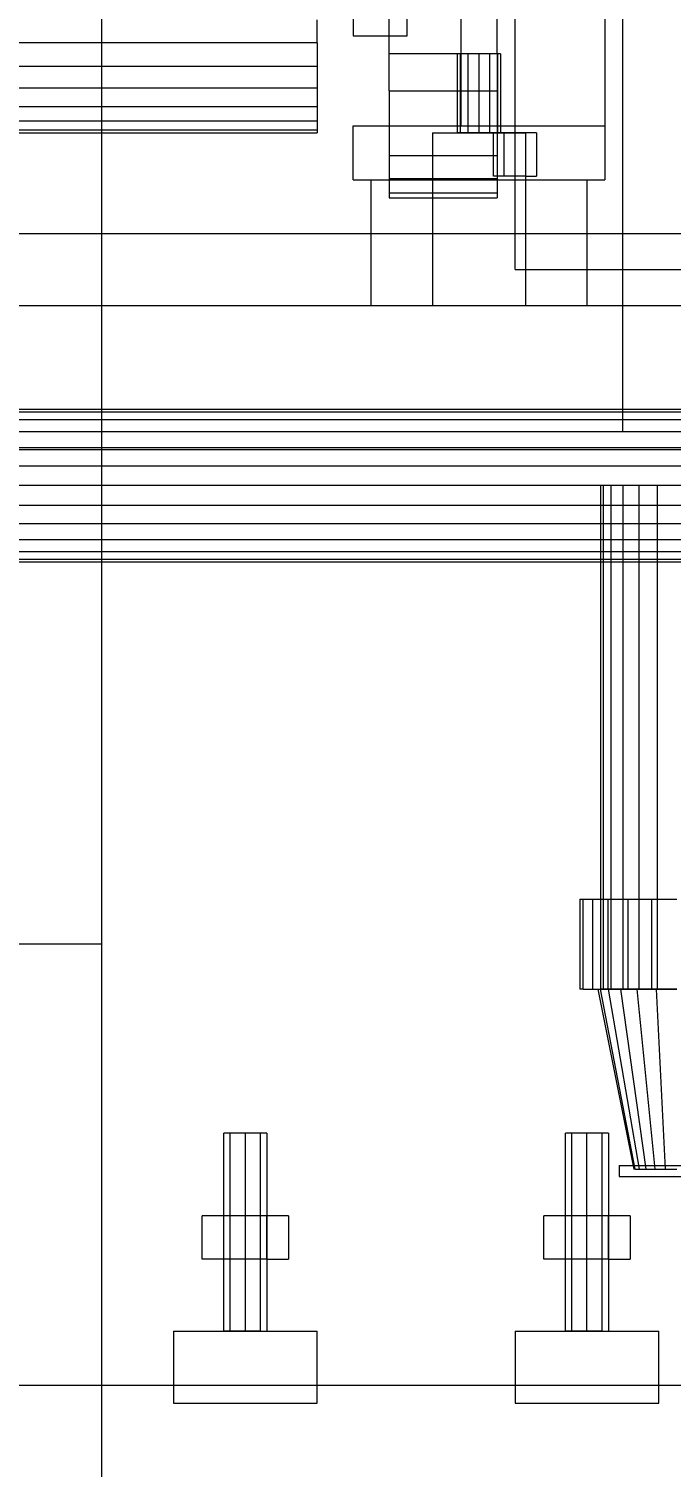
# Model space of a CAD drawing. Header units: millimetres. Extents: x -191664 to 191490, y -197311 to 10263.
# Drawn here: x 12589.3 to 12768, y 2277.2 to 2676.9 of the extents above; entities that cross this region are included whole.
import ezdxf

# ---------------------------------------------------------------- set-up
doc = ezdxf.new("R2010")
doc.units = ezdxf.units.MM
for name, color, linetype, lineweight in [('COTAS_O', 1, 'Continuous', 0), ('lateral_dos-mix', 7, 'Continuous', 0), ('lateral_dosificador', 7, 'Continuous', 0), ('lateral_mezcladora', 7, 'Continuous', 0)]:
    doc.layers.add(name, color=color, linetype=linetype, lineweight=lineweight)
doc.dimstyles.new('PLANTA_100', dxfattribs={"dimtxt": 250, "dimasz": 150, "dimexe": 150, "dimexo": 80, "dimgap": 100, "dimtad": 1, "dimtih": 1, "dimtoh": 1, "dimdec": 1, "dimdsep": 46, "dimcen": 0.09, "dimclrd": 1, "dimclre": 1, "dimclrt": 1, "dimadec": 0, "dimazin": 0, "dimtfac": 1, "dimtdec": 4, "dimtofl": 0, "dimtmove": 0, "dimatfit": 3, "dimfxl": 1, "dimtolj": 1, "dimtzin": 0, "dimarcsym": 0})

# ---------------------------------------------------------------- blocks, each defined once
blk = doc.blocks.new('*D14')
at = {"layer": 'COTAS_O', "color": 1, "lineweight": -2, "transparency": 16777216}
for p, q in [((12499.53, 4600), (13269.53, 4600)), ((13119.53, 2150), (13119.53, 4450)), ((12499.53, 2000), (13269.53, 2000))]:
    blk.add_line(p, q, dxfattribs=at)
at = {"layer": 'COTAS_O', "color": 1, "transparency": 16777216}
for points in [[(13094.53, 4450), (13144.53, 4450), (13119.53, 4600)], [(13094.53, 2150), (13144.53, 2150), (13119.53, 2000)]]:
    blk.add_solid(points, dxfattribs=at)
at = {"layer": 'Defpoints', "color": 0, "transparency": 16777216}
for p in [(12419.53, 4600), (13119.53, 4600), (12419.53, 2000)]:
    blk.add_point(p, dxfattribs=at)

msp = doc.modelspace()

# ---------------------------------------------------------------- linework, layer by layer
at = {"layer": 'lateral_dos-mix', "color": 139, "true_color": 0x344b58}
for p, q in [((12609.53, 2717.5), (12609.53, 20)), ((12609.53, 2422.5), (12559.53, 2422.5)), ((12609.53, 2422.5), (12609.53, 20))]:
    msp.add_line(p, q, dxfattribs=at)
at = {"layer": 'lateral_dosificador', "color": 253, "true_color": 0x9caaa6}
for p, q in [((12679.53, 2900), (12679.53, 2675)), ((12694.53, 2675), (12694.53, 2900)), ((12709.53, 2650), (12709.53, 2715)), ((12749.53, 2715), (12749.53, 2650)), ((12679.53, 2675), (12694.53, 2675)), ((12709.53, 2650), (12749.53, 2650)), ((11649.53, 2620), (13189.53, 2620)), ((11649.53, 2600), (13189.53, 2600)), ((11649.53, 2560), (13189.53, 2560))]:
    msp.add_line(p, q, dxfattribs=at)
at = {"layer": 'lateral_dosificador', "color": 132, "true_color": 0x06bec7}
for p, q in [((12754.53, 2565), (12754.53, 2885)), ((12724.53, 2610), (12724.53, 2750)), ((12669.53, 2673), (12669.53, 2679.47)), ((12669.53, 2673), (12169.53, 2673)), ((12669.53, 2673), (12669.53, 2666.53)), ((12169.53, 2666.53), (12669.53, 2666.53)), ((12669.53, 2666.53), (12669.53, 2660.5)), ((12169.53, 2660.5), (12669.53, 2660.5)), ((12669.53, 2660.5), (12669.53, 2655.32)), ((12169.53, 2655.32), (12669.53, 2655.32)), ((12669.53, 2655.32), (12669.53, 2651.35)), ((12169.53, 2651.35), (12669.53, 2651.35)), ((12669.53, 2651.35), (12669.53, 2648.85)), ((12169.53, 2648.85), (12669.53, 2648.85)), ((12169.53, 2648), (12669.53, 2648)), ((12669.53, 2648.85), (12669.53, 2648)), ((12679.53, 2650), (12749.53, 2650)), ((12679.53, 2635), (12679.53, 2650)), ((12749.53, 2650), (12749.53, 2635)), ((12679.53, 2635), (12749.53, 2635)), ((12724.53, 2610), (12779.53, 2610)), ((12754.53, 2565), (12774.53, 2565))]:
    msp.add_line(p, q, dxfattribs=at)
at = {"layer": 'lateral_dosificador', "color": 40, "true_color": 0xe6c527}
for p, q in [((12689.53, 2670), (12689.53, 2680.35)), ((12719.53, 2670), (12719.53, 2680.35)), ((12689.53, 2659.65), (12689.53, 2670)), ((12719.53, 2670), (12689.53, 2670)), ((12719.53, 2670), (12719.53, 2659.65)), ((12689.53, 2659.65), (12689.53, 2650)), ((12689.53, 2659.65), (12719.53, 2659.65)), ((12719.53, 2659.65), (12719.53, 2650)), ((12689.53, 2650), (12689.53, 2641.72)), ((12689.53, 2650), (12719.53, 2650)), ((12719.53, 2650), (12719.53, 2641.72)), ((12689.53, 2641.72), (12689.53, 2635.36)), ((12689.53, 2641.72), (12719.53, 2641.72)), ((12719.53, 2641.72), (12719.53, 2635.36)), ((12684.53, 2635), (12744.53, 2635)), ((12684.53, 2600), (12684.53, 2635)), ((12689.53, 2635.36), (12689.53, 2631.36)), ((12689.53, 2635.36), (12719.53, 2635.36)), ((12719.53, 2635.36), (12719.53, 2631.36)), ((12744.53, 2635), (12744.53, 2600)), ((12689.53, 2631.36), (12689.53, 2630)), ((12689.53, 2631.36), (12719.53, 2631.36)), ((12719.53, 2631.36), (12719.53, 2630)), ((12689.53, 2630), (12719.53, 2630)), ((12684.53, 2600), (12744.53, 2600))]:
    msp.add_line(p, q, dxfattribs=at)
at = {"layer": 'lateral_dosificador', "color": 252, "true_color": 0x798e91}
for p, q in [((12709.33, 2670), (12708.53, 2670)), ((12708.53, 2648), (12708.53, 2670)), ((12711.53, 2670), (12709.33, 2670)), ((12709.33, 2648), (12709.33, 2670)), ((12714.53, 2670), (12711.53, 2670)), ((12711.53, 2648), (12711.53, 2670)), ((12717.53, 2670), (12714.53, 2670)), ((12714.53, 2648), (12714.53, 2670)), ((12719.72, 2670), (12717.53, 2670)), ((12717.53, 2648), (12717.53, 2670)), ((12720.53, 2670), (12719.72, 2670)), ((12719.72, 2648), (12719.72, 2670)), ((12720.53, 2670), (12720.53, 2648)), ((12709.33, 2648), (12708.53, 2648)), ((12711.53, 2648), (12709.33, 2648)), ((12714.53, 2648), (12711.53, 2648)), ((12717.53, 2648), (12714.53, 2648)), ((12719.72, 2648), (12717.53, 2648)), ((12719.72, 2648), (12720.53, 2648))]:
    msp.add_line(p, q, dxfattribs=at)
at = {"layer": 'lateral_dosificador', "color": 43, "true_color": 0xe7bf45}
for p, q in [((12701.53, 2648), (12727.53, 2648)), ((12701.53, 2648), (12701.53, 2600)), ((12721.53, 2648), (12718.53, 2648)), ((12718.53, 2636), (12718.53, 2648)), ((12727.53, 2648), (12721.53, 2648)), ((12721.53, 2636), (12721.53, 2648)), ((12730.53, 2648), (12727.53, 2648)), ((12727.53, 2636), (12727.53, 2648)), ((12727.53, 2600), (12727.53, 2648)), ((12730.53, 2648), (12730.53, 2636)), ((12721.53, 2636), (12718.53, 2636)), ((12727.53, 2636), (12721.53, 2636)), ((12727.53, 2636), (12730.53, 2636)), ((12701.53, 2600), (12727.53, 2600))]:
    msp.add_line(p, q, dxfattribs=at)
at = {"layer": 'lateral_mezcladora', "color": 134, "true_color": 0x238fa9}
for p, q in [((12419.53, 2571.2), (15469.53, 2571.2)), ((12419.53, 2570.48), (15469.53, 2570.48)), ((12419.53, 2568.36), (15469.53, 2568.36)), ((12419.53, 2564.99), (15469.53, 2564.99)), ((12419.53, 2560.6), (15469.53, 2560.6)), ((12419.53, 2555.49), (15469.53, 2555.49)), ((15469.53, 2550), (12419.53, 2550)), ((12749.05, 2550), (12748.33, 2550)), ((12748.33, 2550), (12748.33, 2410)), ((12751.17, 2550), (12749.05, 2550)), ((12749.05, 2550), (12749.05, 2410)), ((12754.54, 2550), (12751.17, 2550)), ((12751.17, 2550), (12751.17, 2410)), ((12758.93, 2550), (12754.54, 2550)), ((12754.54, 2550), (12754.54, 2410)), ((12764.04, 2550), (12758.93, 2550)), ((12758.93, 2550), (12758.93, 2410)), ((12769.53, 2550), (12764.04, 2550)), ((12764.04, 2550), (12764.04, 2410)), ((12419.53, 2544.51), (15469.53, 2544.51)), ((12419.53, 2539.4), (15469.53, 2539.4)), ((12419.53, 2535.01), (15469.53, 2535.01)), ((12419.53, 2531.64), (15469.53, 2531.64)), ((12419.53, 2529.52), (15469.53, 2529.52)), ((12419.53, 2528.8), (15469.53, 2528.8)), ((12749.05, 2410), (12748.33, 2410)), ((12751.17, 2410), (12749.05, 2410)), ((12754.54, 2410), (12751.17, 2410)), ((12758.93, 2410), (12754.54, 2410)), ((12764.04, 2410), (12758.93, 2410)), ((12769.53, 2410), (12764.04, 2410))]:
    msp.add_line(p, q, dxfattribs=at)
at = {"layer": 'lateral_mezcladora', "color": 9, "true_color": 0xb9c5c9}
for p, q in [((12742.53, 2435), (12743.45, 2435)), ((12742.53, 2435), (12742.53, 2410)), ((12743.45, 2435), (12746.15, 2435)), ((12743.45, 2410), (12743.45, 2435)), ((12746.15, 2435), (12750.44, 2435)), ((12746.15, 2410), (12746.15, 2435)), ((12750.44, 2435), (12756.03, 2435)), ((12750.44, 2410), (12750.44, 2435)), ((12756.03, 2435), (12762.54, 2435)), ((12756.03, 2410), (12756.03, 2435)), ((12762.54, 2435), (12769.53, 2435)), ((12762.54, 2410), (12762.54, 2435)), ((12743.45, 2410), (12742.53, 2410)), ((12743.45, 2410), (12746.15, 2410)), ((12746.15, 2410), (12750.44, 2410)), ((12750.44, 2410), (12756.03, 2410)), ((12756.03, 2410), (12762.54, 2410)), ((12762.54, 2410), (12769.53, 2410))]:
    msp.add_line(p, q, dxfattribs=at)
at = {"layer": 'lateral_mezcladora', "color": 55, "true_color": 0xb2944d}
for p, q in [((12747.53, 2410), (12748.28, 2410)), ((12747.53, 2410), (12757.53, 2360)), ((12748.28, 2410), (12750.48, 2410)), ((12757.94, 2360), (12748.28, 2410)), ((12750.48, 2410), (12753.97, 2410)), ((12759.14, 2360), (12750.48, 2410)), ((12753.97, 2410), (12758.53, 2410)), ((12761.04, 2360), (12753.97, 2410)), ((12758.53, 2410), (12763.83, 2410)), ((12763.53, 2360), (12758.53, 2410)), ((12763.83, 2410), (12769.53, 2410)), ((12766.42, 2360), (12763.83, 2410)), ((12757.94, 2360), (12757.53, 2360)), ((12757.94, 2360), (12759.14, 2360)), ((12759.14, 2360), (12761.04, 2360)), ((12761.04, 2360), (12763.53, 2360)), ((12763.53, 2360), (12766.42, 2360)), ((12766.42, 2360), (12769.53, 2360))]:
    msp.add_line(p, q, dxfattribs=at)
at = {"layer": 'lateral_mezcladora', "color": 149, "true_color": 0x3c4245}
for p, q in [((12645.29, 2370), (12643.53, 2370)), ((12643.53, 2315), (12643.53, 2370)), ((12649.53, 2370), (12645.29, 2370)), ((12645.29, 2315), (12645.29, 2370)), ((12653.77, 2370), (12649.53, 2370)), ((12649.53, 2315), (12649.53, 2370)), ((12655.53, 2370), (12653.77, 2370)), ((12653.77, 2315), (12653.77, 2370)), ((12655.53, 2370), (12655.53, 2315)), ((12740.29, 2370), (12738.53, 2370)), ((12738.53, 2315), (12738.53, 2370)), ((12744.53, 2370), (12740.29, 2370)), ((12740.29, 2315), (12740.29, 2370)), ((12748.77, 2370), (12744.53, 2370)), ((12744.53, 2315), (12744.53, 2370)), ((12750.53, 2370), (12748.77, 2370)), ((12748.77, 2315), (12748.77, 2370)), ((12750.53, 2370), (12750.53, 2315)), ((12645.29, 2315), (12643.53, 2315)), ((12649.53, 2315), (12645.29, 2315)), ((12653.77, 2315), (12649.53, 2315)), ((12653.77, 2315), (12655.53, 2315)), ((12740.29, 2315), (12738.53, 2315)), ((12744.53, 2315), (12740.29, 2315)), ((12748.77, 2315), (12744.53, 2315)), ((12748.77, 2315), (12750.53, 2315))]:
    msp.add_line(p, q, dxfattribs=at)
at = {"layer": 'lateral_mezcladora', "color": 139, "true_color": 0x344b58}
for p, q in [((12753.53, 2361), (12785.53, 2361)), ((12753.53, 2361), (12753.53, 2358)), ((12753.53, 2358), (12785.53, 2358))]:
    msp.add_line(p, q, dxfattribs=at)
at = {"layer": 'lateral_mezcladora', "color": 43, "true_color": 0xe7bf45}
for p, q in [((12643.53, 2347), (12637.53, 2347)), ((12637.53, 2335), (12637.53, 2347)), ((12655.53, 2347), (12643.53, 2347)), ((12643.53, 2335), (12643.53, 2347)), ((12661.53, 2347), (12655.53, 2347)), ((12655.53, 2335), (12655.53, 2347)), ((12661.53, 2347), (12661.53, 2335)), ((12738.53, 2347), (12732.53, 2347)), ((12732.53, 2335), (12732.53, 2347)), ((12750.53, 2347), (12738.53, 2347)), ((12738.53, 2335), (12738.53, 2347)), ((12756.53, 2347), (12750.53, 2347)), ((12750.53, 2335), (12750.53, 2347)), ((12756.53, 2347), (12756.53, 2335)), ((12643.53, 2335), (12637.53, 2335)), ((12655.53, 2335), (12643.53, 2335)), ((12655.53, 2335), (12661.53, 2335)), ((12738.53, 2335), (12732.53, 2335)), ((12750.53, 2335), (12738.53, 2335)), ((12750.53, 2335), (12756.53, 2335))]:
    msp.add_line(p, q, dxfattribs=at)
at = {"layer": 'lateral_mezcladora', "color": 251, "true_color": 0x64686b}
for p, q in [((12629.53, 2315), (12669.53, 2315)), ((12629.53, 2315), (12629.53, 2295)), ((12669.53, 2295), (12669.53, 2315)), ((12724.53, 2315), (12764.53, 2315)), ((12724.53, 2315), (12724.53, 2295)), ((12764.53, 2295), (12764.53, 2315)), ((12629.53, 2295), (12669.53, 2295)), ((12724.53, 2295), (12764.53, 2295))]:
    msp.add_line(p, q, dxfattribs=at)
at = {"layer": 'lateral_mezcladora', "color": 252, "true_color": 0x8b8c91}
msp.add_line((10569.53, 2300), (16769.53, 2300), dxfattribs=at)

# ---------------------------------------------------------------- dimensions: what is measured, and where the dimension line sits
at = {"layer": 'COTAS_O'}
dim = msp.add_aligned_dim(p1=(12419.53, 2000), p2=(12419.53, 4600), distance=-700, text='<> O', dimstyle='PLANTA_100', dxfattribs=at)
dim.commit()
dim.dimension.update_dxf_attribs({"geometry": '*D14', "text_midpoint": (13119.53, 3300)})

doc.saveas('drawing.dxf')
